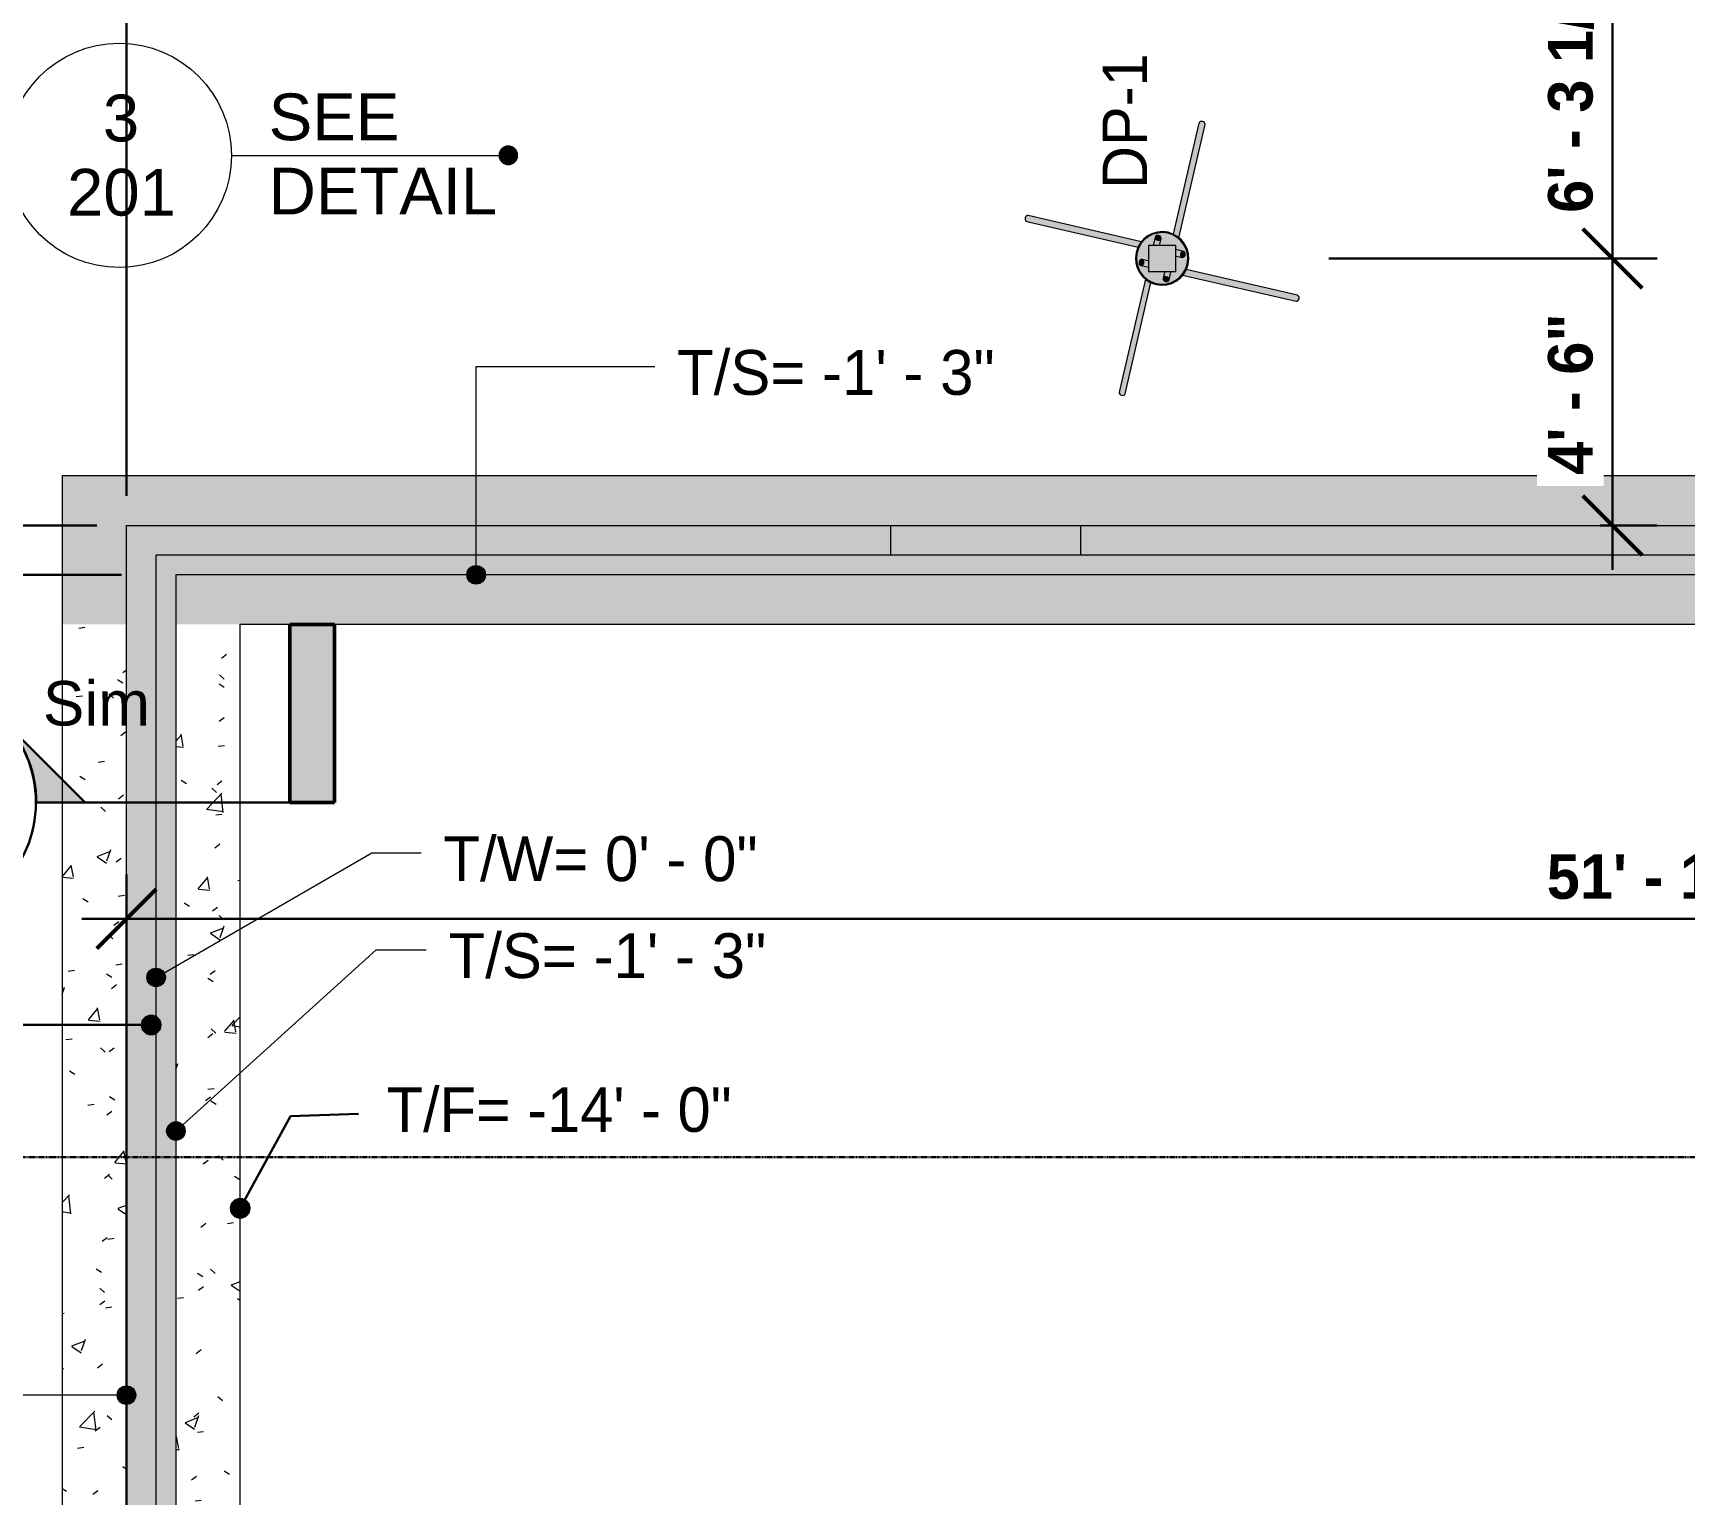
# Model space of a CAD drawing. Header units: inches. Extents: x -4164 to -1564, y 141 to 12367.
# Drawn here: x -3848.2 to -3514.2, y 11891.1 to 12186.7 of the extents above; entities that cross this region are included whole.
import ezdxf

# ---------------------------------------------------------------- set-up
doc = ezdxf.new("R2010")
doc.units = ezdxf.units.IN
doc.header["$MEASUREMENT"] = 0
doc.linetypes.add('Dash Dot 3_16_', pattern=[0.3125, 0.1875, -0.0625, 0, -0.0625])
for name, color, linetype, lineweight in [('A-ANNO-DIMS', 211, 'Continuous', 9), ('A-ANNO-DIMS-96', 211, 'Continuous', 9), ('A-ANNO-NOTE', 131, 'Continuous', 30), ('A-ANNO-SYMB', 150, 'Continuous', 9), ('A-DETL-GENF', 92, 'Continuous', 9), ('A-WALL-IDEN', 211, 'Continuous', 30), ('G-ANNO-DIMS', 111, 'Continuous', 9), ('G-ANNO-SYMB', 111, 'Continuous', 30), ('S-FNDN', 32, 'Continuous', 13), ('S-FNDN-IDEN', 2, 'Continuous', 30)]:
    doc.layers.add(name, color=color, linetype=linetype, lineweight=lineweight)
doc.styles.add('Arial', font='arial.ttf', dxfattribs={"height": 9.448819})
doc.styles.add('Arial_3', font='arial.ttf', dxfattribs={"height": 9})
doc.styles.add('Century Gothic', font='', dxfattribs={"height": 9})
doc.styles.add('Century Gothic_1', font='', dxfattribs={"height": 9.070866})
doc.styles.add('Century Gothic_B', font='', dxfattribs={"height": 9})
doc.styles.get('Century Gothic').set_extended_font_data('Century Gothic')
doc.styles.get('Century Gothic_1').set_extended_font_data('Century Gothic')
doc.styles.get('Century Gothic_B').set_extended_font_data('Century Gothic', bold=True)
doc.dimstyles.new('OD__1_16__Tol__', dxfattribs={"dimscale": 12, "dimtxt": 9.397514, "dimasz": 1, "dimexe": 0.75, "dimexo": 0.5, "dimgap": 0.125, "dimtad": 1, "dimdec": 4, "dimrnd": 0.0625, "dimzin": 3, "dimdsep": 46, "dimlunit": 4, "dimtxsty": 'Century Gothic_B', "dimblk1": 'OBLIQUE', "dimblk2": 'OBLIQUE', "dimsah": 1, "dimcen": 0.09, "dimdle": 0.75, "dimazin": 0, "dimtfac": 1, "dimtdec": 4, "dimtix": 1, "dimtmove": 0, "dimatfit": 3, "dimfxl": 1, "dimtvp": 1, "dimtfill": 1, "dimfrac": 2, "dimtolj": 1, "dimtzin": 0, "dimlwd": 30, "dimlwe": 30, "dimarcsym": 2})
doc.dimstyles.new('OD__1_4__Tol__', dxfattribs={"dimscale": 12, "dimtxt": 9.397514, "dimasz": 1, "dimexe": 0.75, "dimexo": 0.5, "dimgap": 0.125, "dimtad": 1, "dimrnd": 0.25, "dimzin": 1, "dimdsep": 46, "dimlunit": 4, "dimtxsty": 'Century Gothic_B', "dimblk1": 'OBLIQUE', "dimblk2": 'OBLIQUE', "dimsah": 1, "dimcen": 0.09, "dimdle": 0.75, "dimazin": 0, "dimtfac": 1, "dimtdec": 4, "dimtix": 1, "dimtmove": 0, "dimatfit": 3, "dimfxl": 1, "dimtvp": 1, "dimtfill": 1, "dimfrac": 2, "dimtolj": 1, "dimtzin": 0, "dimlwd": 30, "dimlwe": 30, "dimarcsym": 2})
pattern_1 = [(50, (0, 0), (27.5427, -2.40992), [2.88, -31.68]), (355, (0, 0), (-5.327844, 28.884266), [2.304, -25.344]), (100.451, (2.295, -0.2), (22.215316, 26.47393), [2.448, -26.924]), (46.184, (0, 7.68), (40.981875, -6.35642), [4.32, -47.52]), (96.636, (3.415, 7.15), (35.89075, 37.40619), [3.671, -40.386]), (351.184, (0, 7.68), (35.89097, 37.40622), [3.456, -38.016]), (21, (3.84, 5.76), (22.921036, -15.46073), [2.88, -31.68]), (326, (3.84, 5.76), (9.34353, 27.84574), [2.304, -25.344]), (71.451, (5.75, 4.472), (32.26477, 12.38442), [2.448, -26.924]), (37.5, (0, 0), (0.466855, 12.782707), [1.267, -23.77, 1.267, -24.461, -25.44]), (37.5, (0, 0), (0.466855, 12.782707), [-50.765, 1.267, -24.173]), (7.5, (0, 0), (10.10159, 15.14509), [1.267, -13.402, 1.267, -23.194, -9.696]), (7.5, (0, 0), (10.10159, 15.14509), [-39.13, 1.267, -8.429]), (327.5, (-8.563, 0), (20.499161, -0.86578), [1.267, -8.333, 1.267, -28.685, -39.744]), (327.5, (-8.563, 0), (20.499161, -0.86578), [-39.552, 1.267, -38.477]), (317.5, (-12.403, 0), (22.39478, 3.844288), [1.267, -11.213, 1.267, -18.624, -28.224]), (317.5, (-12.403, 0), (22.39478, 3.844288), [-32.371, 1.267, -26.957])]

# ---------------------------------------------------------------- blocks, each defined once
blk = doc.blocks.new('316600 - Special Foundations - Diamond Pier - Generic - 316600 - Special Foundations - Diamond Pier - Generic-V31-FOUNDATION PLAN')
at = {"layer": 'S-FNDN', "lineweight": 9}
h = blk.add_hatch(color=9, dxfattribs=at)
h.paths.add_polyline_path([(0.2, -4.04), (0.34, -3.82), (0.6, -3.7), (0.92, -3.71), (1.09, -2.99), (0.75, -3.05), (0.48, -3.22), (0.34, -3.45), (0.23, -3.92)], flags=0)
h.paths.add_polyline_path([(2.83, 4.55), (8.18, 27.69), (7.84, 27.69), (7.6, 27.58), (7.46, 27.36), (2.28, 4.86), (2.72, 4.61)], flags=0)
h = blk.add_hatch(color=9, dxfattribs=at)
h.paths.add_polyline_path([(1.42, -4.32), (1.63, -3.32), (1.52, -3.12), (1.4, -3.04), (1.09, -2.99), (0.92, -3.71), (1.21, -3.84), (1.39, -4.07), (1.43, -4.19)], flags=0)
h.paths.add_polyline_path([(3.39, 4.19), (8.69, 27.21), (8.58, 27.45), (8.33, 27.64), (8.18, 27.69), (2.83, 4.55), (3.38, 4.2)], flags=0)
h = blk.add_hatch(color=9, dxfattribs=at)
h.paths.add_polyline_path([(3.71, 0.92), (3.84, 1.21), (4.07, 1.39), (4.32, 1.42), (3.3, 1.63), (3.18, 1.59), (3.04, 1.42), (2.99, 1.25), (3.01, 1.08), (3.69, 0.93)], flags=0)
h.paths.add_polyline_path([(-4.57, 2.84), (-4.15, 3.38), (-27.21, 8.69), (-27.45, 8.58), (-27.64, 8.33), (-27.69, 8.18), (-4.71, 2.87)], flags=0)
h = blk.add_hatch(color=9, dxfattribs=at)
h.paths.add_polyline_path([(4.04, 0.2), (3.82, 0.34), (3.7, 0.6), (3.71, 0.92), (2.99, 1.09), (3.06, 0.75), (3.22, 0.48), (3.45, 0.34), (3.95, 0.22)], flags=0)
h.paths.add_polyline_path([(-4.87, 2.26), (-4.65, 2.73), (-4.57, 2.84), (-27.69, 8.18), (-27.69, 7.84), (-27.58, 7.6), (-27.36, 7.46), (-5.08, 2.31)], flags=0)
h = blk.add_hatch(color=9, dxfattribs=at)
h.paths.add_polyline_path([(-8.18, -27.69), (-2.83, -4.55), (-3.39, -4.19), (-8.69, -27.21), (-8.58, -27.45), (-8.33, -27.64)], flags=0)
h.paths.add_polyline_path([(-1.09, 2.99), (-0.92, 3.71), (-1.21, 3.84), (-1.39, 4.07), (-1.42, 4.32), (-1.63, 3.32), (-1.52, 3.12), (-1.4, 3.04), (-1.18, 2.99)], flags=0)
h = blk.add_hatch(color=9, dxfattribs=at)
h.paths.add_polyline_path([(-8.02, -27.71), (-7.72, -27.65), (-7.51, -27.48), (-7.43, -27.21), (-2.28, -4.86), (-2.83, -4.55), (-8.18, -27.69)], flags=0)
h.paths.add_polyline_path([(-1.09, 2.99), (-0.75, 3.05), (-0.48, 3.22), (-0.34, 3.45), (-0.25, 3.92), (-0.46, 3.75), (-0.76, 3.69), (-0.92, 3.71), (-1.07, 3.05)], flags=0)
for points in [[(5.27, -1.22), (5.38, 0.43), (5.09, 1.84), (4.32, 3.24), (3.18, 4.36), (1.88, 5.06), (0.34, 5.38), (-1.21, 5.25), (-2.53, 4.78), (-3.77, 3.87), (-4.76, 2.52), (-5.23, 1.21), (-5.06, 1.21), (-4.47, 2.65), (-3.64, 3.73), (-2.44, 4.61), (-0.92, 5.11), (0.46, 5.19), (1.88, 4.86), (3.27, 4.04), (4.21, 3.07), (4.91, 1.76), (5.2, 0.3), (5.08, -1.17), (5.23, -1.21)], [(-0.76, 3.69), (-0.46, 3.75), (-0.25, 3.94), (-0.2, 4.04), (-0.25, 4.32), (-0.34, 4.43), (-0.62, 4.61), (-0.95, 4.65), (-1.21, 4.57), (-1.37, 4.43), (-1.42, 4.17), (-1.32, 3.95), (-0.96, 3.73), (-0.77, 3.69)], [(-0.46, -5.39), (1.21, -5.25), (2.53, -4.78), (3.86, -3.76), (4.76, -2.52), (5.23, -1.21), (5.06, -1.21), (4.47, -2.65), (3.51, -3.82), (2.44, -4.61), (0.92, -5.11), (-0.46, -5.19), (-1.88, -4.86), (-3.27, -4.04), (-4.21, -3.07), (-4.91, -1.76), (-5.2, -0.25), (-5.08, 1.17), (-5.27, 1.21), (-5.38, -0.43), (-5.09, -1.84), (-4.32, -3.24), (-3.18, -4.36), (-1.88, -5.06), (-0.46, -5.39)], [(1.79, -2.62), (2.77, -2.59), (2.77, 2.62), (-2.77, 2.59), (-2.77, -2.62), (1.78, -2.62)], [(4.16, 0.2), (4.41, 0.31), (4.51, 0.42), (4.66, 0.82), (4.64, 0.97), (4.61, 1.17), (4.43, 1.37), (4.32, 1.42), (4.02, 1.37), (3.92, 1.28), (3.75, 1.01), (3.7, 0.69), (3.81, 0.36), (3.88, 0.3), (4.1, 0.2)], [(-4.19, -1.43), (-3.95, -1.32), (-3.75, -1.03), (-3.69, -0.76), (-3.75, -0.46), (-3.97, -0.23), (-4.04, -0.2), (-4.32, -0.25), (-4.43, -0.34), (-4.61, -0.62), (-4.65, -0.92), (-4.61, -1.17), (-4.38, -1.39), (-4.21, -1.43)], [(0.87, -4.66), (1.21, -4.57), (1.39, -4.38), (1.42, -4.32), (1.38, -4.04), (1.28, -3.92), (0.96, -3.73), (0.76, -3.69), (0.46, -3.75), (0.25, -3.94), (0.2, -4.04), (0.25, -4.32), (0.42, -4.51), (0.84, -4.66)]]:
    blk.add_hatch(color=9, dxfattribs=at).paths.add_polyline_path(points, flags=0)
h = blk.add_hatch(color=9, dxfattribs=at)
h.paths.add_polyline_path([(5.08, -1.17), (5.2, 0.3), (4.91, 1.76), (4.19, 3.09), (3.07, 4.19), (1.88, 4.86), (0.34, 5.19), (-1.07, 5.09), (-2.48, 4.58), (-3.71, 3.63), (-4.57, 2.48), (-5.08, 1.17), (-2.77, 0.64), (-2.77, 2.62), (2.77, 2.62), (2.77, -0.64), (4.73, -1.09)], flags=0)
h.paths.add_polyline_path([(4.16, 0.2), (3.82, 0.25), (3.32, 0.39), (3.12, 0.6), (3.02, 0.92), (2.99, 1.25), (3.09, 1.52), (3.22, 1.61), (3.3, 1.63), (3.63, 1.58), (4.43, 1.37), (4.61, 1.17), (4.66, 0.82), (4.64, 0.71), (4.43, 0.33), (4.29, 0.23), (4.19, 0.21)], flags=0)
h.paths.add_polyline_path([(-1.09, 2.99), (-1.4, 3.04), (-1.59, 3.21), (-1.62, 3.44), (-1.58, 3.63), (-1.37, 4.43), (-1.17, 4.61), (-0.84, 4.66), (-0.55, 4.59), (-0.25, 4.32), (-0.23, 4.29), (-0.23, 3.92), (-0.39, 3.32), (-0.6, 3.12), (-0.92, 3.01), (-1.08, 2.99)], flags=0)
h = blk.add_hatch(color=9, dxfattribs=at)
h.paths.add_polyline_path([(-0.44, -5.19), (1.07, -5.09), (2.44, -4.61), (3.67, -3.69), (4.58, -2.46), (5.08, -1.17), (2.77, -0.64), (2.77, -2.62), (-2.77, -2.62), (-2.77, 0.64), (-5.08, 1.17), (-5.2, -0.34), (-4.91, -1.76), (-4.19, -3.09), (-3.07, -4.19), (-1.88, -4.86), (-0.46, -5.19)], flags=0)
h.paths.add_polyline_path([(0.87, -4.66), (0.6, -4.6), (0.34, -4.44), (0.23, -4.29), (0.23, -3.92), (0.39, -3.32), (0.6, -3.12), (0.92, -3.01), (1.25, -3), (1.52, -3.12), (1.63, -3.32), (1.58, -3.63), (1.37, -4.43), (1.17, -4.61), (0.89, -4.66)], flags=0)
h.paths.add_polyline_path([(-3.3, -1.63), (-3.63, -1.58), (-4.43, -1.37), (-4.61, -1.17), (-4.65, -0.79), (-4.59, -0.55), (-4.32, -0.25), (-4.29, -0.23), (-3.92, -0.23), (-3.32, -0.39), (-3.12, -0.6), (-3.02, -0.92), (-2.99, -1.25), (-3.09, -1.52), (-3.22, -1.61), (-3.3, -1.63)], flags=0)
h = blk.add_hatch(color=9, dxfattribs=at)
h.paths.add_polyline_path([(27.21, -8.69), (27.45, -8.58), (27.64, -8.33), (27.69, -8.18), (4.57, -2.84), (4.15, -3.38), (27.08, -8.68)], flags=0)
h.paths.add_polyline_path([(-3.3, -1.63), (-3.18, -1.59), (-3.04, -1.42), (-2.99, -1.25), (-3.01, -1.08), (-3.71, -0.92), (-3.84, -1.21), (-4.07, -1.39), (-4.32, -1.42), (-3.43, -1.63)], flags=0)
h = blk.add_hatch(color=9, dxfattribs=at)
h.paths.add_polyline_path([(27.69, -8.18), (27.69, -7.84), (27.58, -7.6), (27.36, -7.46), (4.86, -2.28), (4.65, -2.73), (4.57, -2.84), (6.8, -3.35)], flags=0)
h.paths.add_polyline_path([(-2.99, -1.09), (-3.06, -0.75), (-3.22, -0.48), (-3.45, -0.34), (-3.92, -0.25), (-3.75, -0.46), (-3.69, -0.76), (-3.71, -0.92), (-2.99, -1.09)], flags=0)
at = {"layer": 'S-FNDN', "color": 7}
for p, q in [((7.46, 27.36), (2.26, 4.87)), ((3.39, 4.19), (8.68, 27.08)), ((-27.36, 7.46), (-4.87, 2.26)), ((-4.15, 3.38), (-27.08, 8.68)), ((-1.42, 4.32), (-1.77, 2.8)), ((-0.47, 2.87), (-0.2, 4.04)), ((2.77, 2.62), (-2.77, 2.62)), ((-2.77, 2.62), (-2.77, -2.62)), ((2.77, -2.62), (2.77, 2.62)), ((4.32, 1.42), (2.77, 1.78)), ((2.88, 0.47), (4.04, 0.2)), ((-4.32, -1.42), (-2.77, -1.78)), ((-2.88, -0.47), (-4.04, -0.2)), ((-2.77, -2.62), (2.77, -2.62)), ((0.47, -2.87), (0.2, -4.04)), ((1.42, -4.32), (1.77, -2.8)), ((27.36, -7.46), (4.87, -2.26)), ((-3.39, -4.19), (-8.68, -27.08)), ((-7.46, -27.36), (-2.26, -4.87)), ((4.15, -3.38), (27.08, -8.68))]:
    blk.add_line(p, q, dxfattribs=at)
for radius, start, end in [(5.41, 346.9807, 166.9807), (5.21, 346.9807, 166.9807), (5.41, 166.9807, 346.9807), (5.21, 166.9807, 346.9807)]:
    blk.add_arc((0, 0), radius, start, end, dxfattribs=at)
for centre, major_axis, start_param, end_param in [((8.07, 27.22), (-0.609, 0.141), 4.712389, 6.283185), ((8.07, 27.22), (-0.609, 0.141), 3.141593, 4.712389), ((-27.22, 8.07), (0.141, 0.609), 1.570796, 3.141593), ((-27.22, 8.07), (0.141, 0.609), 0, 1.570796), ((-0.81, 4.18), (-0.609, 0.141), 4.712389, 7.853982), ((-0.81, 4.18), (-0.609, 0.141), 1.570796, 4.712389), ((4.18, 0.81), (0.141, 0.609), 1.570796, 4.712389), ((4.18, 0.81), (0.141, 0.609), 4.712389, 7.853982), ((-4.18, -0.81), (0.141, 0.609), 1.570796, 4.712389), ((-4.18, -0.81), (0.141, 0.609), 4.712389, 7.853982), ((0.81, -4.18), (-0.609, 0.141), 4.712389, 7.853982), ((0.81, -4.18), (-0.609, 0.141), 1.570796, 4.712389), ((27.22, -8.07), (0.141, 0.609), 3.141593, 4.712389), ((27.22, -8.07), (0.141, 0.609), 4.712389, 6.283185), ((-8.07, -27.22), (-0.609, 0.141), 0, 1.570796), ((-8.07, -27.22), (-0.609, 0.141), 1.570796, 3.141593)]:
    blk.add_ellipse(centre, major_axis=major_axis, ratio=0.764544, start_param=start_param, end_param=end_param, dxfattribs=at)
blk = doc.blocks.new('DETAIL_1 - DETAIL_1-617805-FOUNDATION PLAN')
at = {"layer": 'A-DETL-GENF'}
blk.add_hatch(color=256, dxfattribs=at).paths.add_polyline_path([(56, -1.88), (56.49, -1.82), (56.94, -1.63), (57.33, -1.33), (57.63, -0.94), (57.82, -0.49), (57.88, 0), (57.82, 0.49), (57.63, 0.94), (57.33, 1.33), (56.94, 1.63), (56.49, 1.82), (56, 1.88), (55.51, 1.82), (55.06, 1.63), (54.67, 1.33), (54.37, 0.94), (54.18, 0.49), (54.12, 0), (54.18, -0.49), (54.37, -0.94), (54.67, -1.33), (55.06, -1.63), (55.51, -1.82)], flags=0)
blk.add_line((0, 0), (54.12, 0), dxfattribs=at)
blk.add_circle((-22.68, 0), 22.68, dxfattribs=at)
for start, end in [(0, 180), (180, 360)]:
    blk.add_arc((56, 0), 1.88, start, end, dxfattribs=at)
blk = doc.blocks.new('DIMBLOCK19-FOUNDATION PLAN')
at = {"layer": 'A-ANNO-DIMS-96', "lineweight": 50}
for p, q in [((-3528.81, 12141.17), (-3534.81, 12147.17)), ((-3528.81, 12141.17), (-3522.81, 12135.17)), ((-3528.81, 12087.19), (-3534.81, 12093.19)), ((-3528.81, 12087.19), (-3522.81, 12081.19))]:
    blk.add_line(p, q, dxfattribs=at)
at = {"layer": 'A-ANNO-DIMS-96', "lineweight": 30}
for p, q in [((-3586.19, 12141.17), (-3519.81, 12141.17)), ((-3528.81, 12141.17), (-3586.19, 12141.17)), ((-3528.81, 12078.19), (-3528.81, 12141.17)), ((-3531.3, 12087.19), (-3519.81, 12087.19)), ((-3528.81, 12087.19), (-3531.3, 12087.19))]:
    blk.add_line(p, q, dxfattribs=at)
at = {"layer": 'A-ANNO-DIMS-96', "color": 0, "lineweight": 30, "insert": (-3541.85, 12097.4), "char_height": 9, "width": 40.2751, "attachment_point": 1, "rotation": 90, "line_spacing_factor": 0.984502, "style": 'Century Gothic_B', "bg_fill": 3, "box_fill_scale": 1.25, "bg_fill_color": 256, "bg_fill_true_color": 13158600, "bg_fill_transparency": 0}
blk.add_mtext('4\' - 6"', dxfattribs=at)
blk = doc.blocks.new('_Oblique')
at = {"color": 0, "linetype": 'ByBlock', "lineweight": -2}
blk.add_line((-0.5, -0.5), (0.5, 0.5), dxfattribs=at)
blk = doc.blocks.new('DIMBLOCK20-FOUNDATION PLAN')
at = {"layer": 'A-ANNO-DIMS-96', "lineweight": 30}
for p, q in [((-3528.81, 12141.17), (-3528.81, 12225.57)), ((-3656.39, 12216.57), (-3519.81, 12216.57)), ((-3528.81, 12216.57), (-3656.39, 12216.57)), ((-3586.19, 12141.17), (-3519.81, 12141.17)), ((-3528.81, 12141.17), (-3586.19, 12141.17))]:
    blk.add_line(p, q, dxfattribs=at)
at = {"layer": 'A-ANNO-DIMS-96', "lineweight": 50}
for p, q in [((-3528.81, 12216.57), (-3534.81, 12222.57)), ((-3528.81, 12216.57), (-3522.81, 12210.57)), ((-3528.81, 12141.17), (-3534.81, 12147.17)), ((-3528.81, 12141.17), (-3522.81, 12135.17))]:
    blk.add_line(p, q, dxfattribs=at)
at = {"layer": 'A-ANNO-DIMS-96', "color": 0, "lineweight": 30, "insert": (-3541.85, 12150.38), "char_height": 9, "width": 68.3781, "attachment_point": 1, "rotation": 90, "line_spacing_factor": 0.984502, "style": 'Century Gothic_B', "bg_fill": 3, "box_fill_scale": 1.25, "bg_fill_color": 256, "bg_fill_true_color": 13158600, "bg_fill_transparency": 0}
blk.add_mtext('6\' - 3 1/2"', dxfattribs=at)
blk = doc.blocks.new('DIMBLOCK34-FOUNDATION PLAN')
at = {"layer": 'A-ANNO-DIMS-96', "lineweight": 30}
for p, q in [((-3829.32, 11550.19), (-3829.32, 12016.64)), ((-3207.32, 11789.19), (-3207.32, 12016.64)), ((-3838.32, 12007.64), (-3198.32, 12007.64)), ((-3829.32, 12007.64), (-3829.32, 11550.19)), ((-3207.32, 12007.64), (-3207.32, 11789.19))]:
    blk.add_line(p, q, dxfattribs=at)
at = {"layer": 'A-ANNO-DIMS-96', "lineweight": 50}
for p, q in [((-3829.32, 12007.64), (-3823.32, 12013.64)), ((-3207.32, 12007.64), (-3201.32, 12013.64)), ((-3829.32, 12007.64), (-3835.32, 12001.64)), ((-3207.32, 12007.64), (-3213.32, 12001.64))]:
    blk.add_line(p, q, dxfattribs=at)
at = {"layer": 'A-ANNO-DIMS-96', "color": 0, "lineweight": 30, "insert": (-3542.12, 12020.67), "char_height": 9, "width": 57.1011, "attachment_point": 1, "line_spacing_factor": 0.984502, "style": 'Century Gothic_B', "bg_fill": 3, "box_fill_scale": 1.25, "bg_fill_color": 256, "bg_fill_true_color": 13158600, "bg_fill_transparency": 0}
blk.add_mtext('51\' - 10"', dxfattribs=at)
blk = doc.blocks.new('DIMBLOCK37-FOUNDATION PLAN')
at = {"layer": 'A-ANNO-DIMS-96', "lineweight": 30}
for p, q in [((-3829.32, 12093.19), (-3829.32, 12360.78)), ((-3144.32, 12165.19), (-3144.32, 12360.78)), ((-3838.32, 12351.78), (-3144.32, 12351.78)), ((-3829.32, 12351.78), (-3829.32, 12093.19)), ((-3144.32, 12351.78), (-3144.32, 12165.19))]:
    blk.add_line(p, q, dxfattribs=at)
at = {"layer": 'A-ANNO-DIMS-96', "lineweight": 50}
for p, q in [((-3829.32, 12351.78), (-3823.32, 12357.78)), ((-3144.32, 12351.78), (-3138.32, 12357.78)), ((-3829.32, 12351.78), (-3835.32, 12345.78)), ((-3144.32, 12351.78), (-3150.32, 12345.78))]:
    blk.add_line(p, q, dxfattribs=at)
at = {"layer": 'A-ANNO-DIMS-96', "color": 0, "lineweight": 30, "insert": (-3507.11, 12364.81), "char_height": 9, "width": 48.6881, "attachment_point": 1, "line_spacing_factor": 0.984502, "style": 'Century Gothic_B', "bg_fill": 3, "box_fill_scale": 1.25, "bg_fill_color": 256, "bg_fill_true_color": 13158600, "bg_fill_transparency": 0}
blk.add_mtext('57\' - 1"', dxfattribs=at)
blk = doc.blocks.new('DIMBLOCK71-FOUNDATION PLAN')
at = {"layer": 'A-ANNO-DIMS-96', "lineweight": 30}
for p, q in [((-4123.02, 12096.19), (-4123.02, 11556.19)), ((-3835.32, 12087.19), (-4132.02, 12087.19)), ((-4123.02, 12087.19), (-3835.32, 12087.19)), ((-3835.32, 11556.19), (-4132.02, 11556.19)), ((-4123.02, 11556.19), (-3835.32, 11556.19))]:
    blk.add_line(p, q, dxfattribs=at)
at = {"layer": 'A-ANNO-DIMS-96', "lineweight": 50}
for p, q in [((-4123.02, 12087.19), (-4129.02, 12093.19)), ((-4123.02, 12087.19), (-4117.02, 12081.19)), ((-4123.02, 11556.19), (-4129.02, 11562.19)), ((-4123.02, 11556.19), (-4117.02, 11550.19))]:
    blk.add_line(p, q, dxfattribs=at)
at = {"layer": 'A-ANNO-DIMS-96', "color": 0, "lineweight": 30, "insert": (-4136.06, 11801.4), "char_height": 9, "width": 48.6881, "attachment_point": 1, "rotation": 90, "line_spacing_factor": 0.984502, "style": 'Century Gothic_B', "bg_fill": 3, "box_fill_scale": 1.25, "bg_fill_color": 256, "bg_fill_true_color": 13158600, "bg_fill_transparency": 0}
blk.add_mtext('44\' - 3"', dxfattribs=at)
blk = doc.blocks.new('Section - 3_32_ x 3_8_-1738294-FOUNDATION PLAN')
at = {"layer": 'G-ANNO-SYMB', "lineweight": 9}
blk.add_hatch(color=256, dxfattribs=at).paths.add_polyline_path([(0, 0.375), (0, 0), (-0.09375, 0), (-0.09375, 0.375)], flags=0)
at = {"layer": 'G-ANNO-SYMB', "lineweight": 50}
for p, q in [((0, 0.375), (-0.09375, 0.375)), ((-0.09375, 0.375), (-0.09375, 0)), ((0, 0), (0, 0.375)), ((-0.09375, 0), (0, 0))]:
    blk.add_line(p, q, dxfattribs=at)
blk = doc.blocks.new('Section - Section Head - Filled-1738293-FOUNDATION PLAN')
at = {"layer": 'G-ANNO-SYMB', "lineweight": 9}
h = blk.add_hatch(color=256, dxfattribs=at)
edge = h.paths.add_edge_path(flags=0)
edge.add_line((-0.4268, 0.1768), (-0.25, 0.3536))
edge.add_line((-0.25, 0.3536), (-0.25, 0.25))
edge.add_arc((-0.25, 0), 0.25, 90, 135)
h = blk.add_hatch(color=256, dxfattribs=at)
edge = h.paths.add_edge_path(flags=0)
edge.add_arc((-0.25, 0), 0.25, 45, 90)
edge.add_line((-0.25, 0.25), (-0.25, 0.3536))
edge.add_line((-0.25, 0.3536), (-0.0732, 0.1768))
h = blk.add_hatch(color=256, dxfattribs=at)
edge = h.paths.add_edge_path(flags=0)
edge.add_arc((-0.25, 0), 0.2503, 137.9216, 180)
edge.add_line((-0.5003, 0), (-0.6036, 0))
edge.add_line((-0.6036, 0), (-0.4358, 0.1678))
h = blk.add_hatch(color=256, dxfattribs=at)
edge = h.paths.add_edge_path(flags=0)
edge.add_line((-0.0642, 0.1678), (0.1036, 0))
edge.add_line((0.1036, 0), (0.0003, 0))
edge.add_arc((-0.25, 0), 0.2503, 0, 42.0784)
at = {"layer": 'G-ANNO-SYMB'}
for p, q in [((-0.25, 0.3536), (-0.4268, 0.1768)), ((-0.25, 0.25), (-0.25, 0.3536)), ((-0.0732, 0.1768), (-0.25, 0.3536)), ((-0.25, 0.3536), (-0.25, 0.25)), ((-0.4358, 0.1678), (-0.6036, 0)), ((0.1036, 0), (-0.0642, 0.1678)), ((-0.6036, 0), (-0.5003, 0)), ((0.0003, 0), (0.1036, 0))]:
    blk.add_line(p, q, dxfattribs=at)
for centre, radius, start, end in [((-0.2503, 0), 0.25, 360, 180), ((-0.25, 0), 0.25, 90, 135), ((-0.25, 0), 0.25, 45, 90), ((-0.25, 0), 0.2503, 137.9216, 180), ((-0.25, 0), 0.2503, 0, 42.0784), ((-0.2503, 0), 0.25, 180, 360)]:
    blk.add_arc(centre, radius, start, end, dxfattribs=at)
blk = doc.blocks.new('DIMBLOCK90-FOUNDATION PLAN')
at = {"layer": 'A-ANNO-DIMS-96', "lineweight": 30}
for p, q in [((-3979.38, 11843.19), (-3979.38, 12086.19)), ((-3830.32, 12077.19), (-3988.38, 12077.19)), ((-3979.38, 12077.19), (-3830.32, 12077.19)), ((-3825.32, 11843.19), (-3988.38, 11843.19)), ((-3979.38, 11843.19), (-3825.32, 11843.19))]:
    blk.add_line(p, q, dxfattribs=at)
at = {"layer": 'A-ANNO-DIMS-96', "lineweight": 50}
for p, q in [((-3979.38, 12077.19), (-3985.38, 12083.19)), ((-3979.38, 12077.19), (-3973.38, 12071.19)), ((-3979.38, 11843.19), (-3985.38, 11849.19)), ((-3979.38, 11843.19), (-3973.38, 11837.19))]:
    blk.add_line(p, q, dxfattribs=at)
at = {"layer": 'A-ANNO-DIMS-96', "color": 0, "lineweight": 30, "insert": (-3992.42, 11939.9), "char_height": 9, "width": 48.6881, "attachment_point": 1, "rotation": 90, "line_spacing_factor": 0.984502, "style": 'Century Gothic_B', "bg_fill": 3, "box_fill_scale": 1.25, "bg_fill_color": 256, "bg_fill_true_color": 13158600, "bg_fill_transparency": 0}
blk.add_mtext('19\' - 6"', dxfattribs=at)

msp = doc.modelspace()

# ---------------------------------------------------------------- hatches: boundary and pattern name
at = {"layer": 'G-ANNO-DIMS'}
h = msp.add_hatch(color=256, dxfattribs=at)
edge = h.paths.add_edge_path(flags=0)
edge.add_arc((-3758.61003, 12077.1894), 1.875, 0, 360)
at = {"layer": 'S-FNDN', "lineweight": 9}
h = msp.add_hatch(dxfattribs=at)
h.set_pattern_fill('FP_6', color=256, style=0, pattern_type=2)
h.set_pattern_definition(pattern_1)
h.paths.add_polyline_path([(-3842.32374, 12067.1894), (-3829.32374, 12067.1894), (-3829.32374, 12087.1894), (-3144.32374, 12087.1894), (-3144.32374, 12097.1894), (-3842.32374, 12097.1894), (-3842.32374, 12079.20469)], flags=0)
h.paths.add_polyline_path([(-3806.32374, 12067.1894), (-3011.13624, 12067.1894), (-3011.13624, 12077.1894), (-3819.32374, 12077.1894), (-3819.32374, 12067.1894)], flags=0)
h.paths.add_polyline_path([(-3005.13624, 12067.1894), (-2873.76124, 12067.1894), (-2873.76124, 12077.1894), (-3005.13624, 12077.1894)], flags=0)
h.paths.add_polyline_path([(-2648.32374, 12067.1894), (-2640.32374, 12067.1894), (-2640.32374, 12077.1894), (-2867.76124, 12077.1894), (-2867.76124, 12067.1894), (-2694.32374, 12067.1894)], flags=0)
h.paths.add_polyline_path([(-2160.32374, 12067.1894), (-1968.32374, 12067.1894), (-1968.32374, 12077.1894), (-2520.32374, 12077.1894), (-2520.32374, 12067.1894), (-2186.32374, 12067.1894)], flags=0)
h.paths.add_polyline_path([(-2624.32374, 12067.1894), (-2528.32374, 12067.1894), (-2528.32374, 12077.1894), (-2632.32374, 12077.1894), (-2632.32374, 12067.1894)], flags=0)
h.paths.add_polyline_path([(-2704.32374, 12087.1894), (-2640.32374, 12087.1894), (-2640.32374, 12097.1894), (-2716.32374, 12097.1894), (-2716.32374, 12087.1894)], flags=0)
h.paths.add_polyline_path([(-2349.92374, 12087.1894), (-1968.32374, 12087.1894), (-1968.32374, 12097.1894), (-2632.32374, 12097.1894), (-2632.32374, 12087.1894), (-2352.25165, 12087.1894)], flags=0)
at = {"layer": 'S-FNDN'}
for points in [[(-3829.32374, 12077.1894), (-3823.32374, 12077.1894), (-3823.32374, 12081.1894), (-3674.72374, 12081.1894), (-3674.72374, 12087.1894), (-3829.32374, 12087.1894), (-3829.32374, 12080.94714)], [(-3636.32374, 12081.1894), (-3636.32374, 12087.1894), (-3674.72374, 12087.1894), (-3674.72374, 12081.1894)], [(-3464.76415, 12081.1894), (-3021.92374, 12081.1894), (-3021.92374, 12087.1894), (-3636.32374, 12087.1894), (-3636.32374, 12081.1894), (-3502.52374, 12081.1894)], [(-3823.32374, 12077.1894), (-2186.32374, 12077.1894), (-2186.32374, 12081.1894), (-3823.32374, 12081.1894)], [(-3823.32374, 11830.9894), (-3823.32374, 12077.1894), (-3829.32374, 12077.1894), (-3829.32374, 11830.9894)], [(-3819.32374, 11830.9894), (-3819.32374, 12077.1894), (-3823.32374, 12077.1894), (-3823.32374, 11830.9894), (-3820.32374, 11830.9894)]]:
    msp.add_hatch(color=256, dxfattribs=at).paths.add_polyline_path(points, flags=0)
at = {"layer": 'S-FNDN', "lineweight": 9}
h = msp.add_hatch(dxfattribs=at)
h.set_pattern_fill('FP_6', color=256, style=0, pattern_type=2)
h.set_pattern_definition(pattern_1)
h.paths.add_polyline_path([(-3829.32374, 11830.9894), (-3829.32374, 12067.1894), (-3842.32374, 12067.1894), (-3842.32374, 11830.9894), (-3837.32374, 11830.9894)], flags=0)
h.paths.add_polyline_path([(-3815.32374, 11830.9894), (-3806.32374, 11830.9894), (-3806.32374, 11831.1894), (-3819.32374, 11831.1894), (-3819.32374, 11830.9894)], flags=0)
h.paths.add_polyline_path([(-3815.32374, 11843.1894), (-3806.32374, 11843.1894), (-3806.32374, 12067.1894), (-3819.32374, 12067.1894), (-3819.32374, 11843.1894)], flags=0)

# ---------------------------------------------------------------- linework, layer by layer
at = {"layer": 'G-ANNO-DIMS'}
msp.add_circle((-3758.61003, 12077.1894), 1.875, dxfattribs=at)
at = {"layer": 'S-FNDN', "color": 253}
for p, q in [((-3155.32374, 12097.1894), (-3842.32374, 12097.1894)), ((-3842.32374, 12097.1894), (-3842.32374, 11830.9894)), ((-3806.32374, 12067.1894), (-3032.13624, 12067.1894)), ((-3806.32374, 11858.1894), (-3806.32374, 12067.1894))]:
    msp.add_line(p, q, dxfattribs=at)
at = {"layer": 'S-FNDN'}
for p, q in [((-3829.32374, 12087.1894), (-2870.76124, 12087.1894)), ((-3829.32374, 11010.9894), (-3829.32374, 12087.1894)), ((-3674.72374, 12081.1894), (-3674.72374, 12087.1894)), ((-3636.32374, 12081.1894), (-3636.32374, 12087.1894)), ((-2983.52374, 12081.1894), (-3823.32374, 12081.1894)), ((-3823.32374, 11830.9894), (-3823.32374, 12081.1894)), ((-2640.32374, 12077.1894), (-3819.32374, 12077.1894)), ((-3819.32374, 12077.1894), (-3819.32374, 11843.1894))]:
    msp.add_line(p, q, dxfattribs=at)

# ---------------------------------------------------------------- block references
at = {"layer": 'A-DETL-GENF'}
msp.add_blockref('DETAIL_1 - DETAIL_1-617805-FOUNDATION PLAN', (-3808.09539, 12161.99255), dxfattribs=at)
at = {"layer": 'G-ANNO-SYMB', "extrusion": (0, 0, -1), "xscale": 95.99999999999994, "yscale": 95.99999999999994, "zscale": 95.99999999999994}
msp.add_blockref('Section - 3_32_ x 3_8_-1738294-FOUNDATION PLAN', (3796.2739, 12031.17405), dxfattribs=at)
at = {"layer": 'S-FNDN', "color": 7}
msp.add_blockref('316600 - Special Foundations - Diamond Pier - Generic - 316600 - Special Foundations - Diamond Pier - Generic-V31-FOUNDATION PLAN', (-3619.89418, 12141.17), dxfattribs=at)

# ---------------------------------------------------------------- texts
at = {"layer": 'A-ANNO-NOTE', "lineweight": 9, "attachment_point": 1, "style": 'Arial'}
for s, insert, char_height, width in [('3', (-3834.09017, 12174.27661), 9.44882, 8.787), ('SEE', (-3800.55392, 12174.51343), 9.448819, 31.815), ('201', (-3841.34017, 12159.27661), 9.448819, 26.361), ('DETAIL', (-3800.55392, 12159.51343), 9.448819, 56.055)]:
    msp.add_mtext(s, dxfattribs=dict(at, insert=insert, char_height=char_height, width=width))
at = {"layer": 'S-FNDN-IDEN', "lineweight": 9, "insert": (-3631.93042, 12155.19957), "char_height": 9, "width": 34.239, "attachment_point": 1, "rotation": 90, "style": 'Century Gothic'}
msp.add_mtext('DP-1', dxfattribs=at)

# ---------------------------------------------------------------- next in the draw order: dimensions: what is measured, and where the dimension line sits
at = {"layer": 'A-ANNO-DIMS', "lineweight": 30}
dim = msp.add_linear_dim(base=(-3528.80988, 12141.17), p1=(-3537.29516, 12087.1894), p2=(-3592.18571, 12141.17), angle=90, dimstyle='OD__1_4__Tol__', override={"dimpost": '<>', "dimfxl": 76.986218}, dxfattribs=at)
dim.commit()
dim.dimension.update_dxf_attribs({"geometry": 'DIMBLOCK19-FOUNDATION PLAN', "text_midpoint": (-3535.03625, 12114.1797)})
dim = msp.add_linear_dim(base=(-3207.32374, 12007.63729), p1=(-3829.32374, 11544.1894), p2=(-3207.32374, 11783.1894), dimstyle='OD__1_4__Tol__', override={"dimpost": '<>', "dimfxl": 666.337002}, dxfattribs=at)
dim.commit()
dim.dimension.update_dxf_attribs({"geometry": 'DIMBLOCK34-FOUNDATION PLAN', "text_midpoint": (-3518.32374, 12013.86367)})

# ---------------------------------------------------------------- next in the draw order: hatches: boundary and pattern name
at = {"layer": 'A-WALL-IDEN'}
h = msp.add_hatch(color=256, dxfattribs=at)
edge = h.paths.add_edge_path(flags=0)
edge.add_arc((-3824.32374, 11986.16853), 1.875, 0, 360)
at = {"layer": 'G-ANNO-DIMS'}
h = msp.add_hatch(color=256, dxfattribs=at)
edge = h.paths.add_edge_path(flags=0)
edge.add_arc((-3823.32374, 11995.77534), 1.875, 0, 360)
h = msp.add_hatch(color=256, dxfattribs=at)
edge = h.paths.add_edge_path(flags=0)
edge.add_arc((-3819.32374, 11964.71426), 1.875, 0, 360)
h = msp.add_hatch(color=256, dxfattribs=at)
edge = h.paths.add_edge_path(flags=0)
edge.add_arc((-3829.32374, 11911.31428), 1.875, 0, 360)
at = {"layer": 'S-FNDN-IDEN'}
h = msp.add_hatch(color=256, dxfattribs=at)
edge = h.paths.add_edge_path(flags=0)
edge.add_arc((-3806.32374, 11949.0894), 1.875, 0, 360)

# ---------------------------------------------------------------- next in the draw order: linework, layer by layer
at = {"layer": 'A-WALL-IDEN'}
msp.add_line((-3824.32374, 11986.16853), (-3872.32374, 11986.16853), dxfattribs=at)
msp.add_circle((-3824.32374, 11986.16853), 1.875, dxfattribs=at)
at = {"layer": 'G-ANNO-DIMS'}
for p, q in [((-3823.32374, 11995.77534), (-3779.72261, 12020.94846)), ((-3779.72261, 12020.94846), (-3769.73754, 12020.94846)), ((-3819.32374, 11964.71426), (-3778.81157, 12001.35935)), ((-3778.81157, 12001.35935), (-3768.69054, 12001.35935)), ((-3829.32374, 11911.31428), (-3864.88211, 11911.31428))]:
    msp.add_line(p, q, dxfattribs=at)
for centre in [(-3823.32374, 11995.77534), (-3819.32374, 11964.71426), (-3829.32374, 11911.31428)]:
    msp.add_circle(centre, 1.875, dxfattribs=at)
at = {"layer": 'S-FNDN-IDEN'}
for p, q in [((-3806.32374, 11949.0894), (-3796.1622, 11967.70143)), ((-3796.1622, 11967.70143), (-3782.41567, 11968.19277))]:
    msp.add_line(p, q, dxfattribs=at)
msp.add_circle((-3806.32374, 11949.0894), 1.875, dxfattribs=at)

# ---------------------------------------------------------------- next in the draw order: texts
at = {"layer": 'G-ANNO-DIMS', "char_height": 9.0708661, "attachment_point": 1, "line_spacing_factor": 0.984502, "style": 'Century Gothic_1', "bg_fill": 3, "box_fill_scale": 1.25, "bg_fill_color": 256, "bg_fill_true_color": 13158600, "bg_fill_transparency": 0}
for s, insert, width in [('T/W= 0\' - 0"', (-3765.23754, 12024.31306), 77.0588835), ('T/S= -1\' - 3"', (-3764.19054, 12004.72395), 75.2403848)]:
    msp.add_mtext(s, dxfattribs=dict(at, insert=insert, width=width))
at = {"layer": 'S-FNDN-IDEN', "lineweight": 9, "insert": (-3776.69423, 11973.55292), "char_height": 9, "width": 86.658, "attachment_point": 1, "style": 'Century Gothic'}
msp.add_mtext('T/F= -14\' - 0"', dxfattribs=at)

# ---------------------------------------------------------------- next in the draw order: dimensions: what is measured, and where the dimension line sits
at = {"layer": 'A-ANNO-DIMS', "lineweight": 30}
dim = msp.add_linear_dim(base=(-3528.80988, 12216.57), p1=(-3592.18571, 12141.17), p2=(-3662.38571, 12216.57), angle=90, dimstyle='OD__1_4__Tol__', override={"dimpost": '<>', "dimfxl": 103.020386}, dxfattribs=at)
dim.commit()
dim.dimension.update_dxf_attribs({"geometry": 'DIMBLOCK20-FOUNDATION PLAN', "text_midpoint": (-3535.73986, 12178.87)})

# ---------------------------------------------------------------- next in the draw order: dimensions: what is measured, and where the dimension line sits
dim = msp.add_linear_dim(base=(-3144.32374, 12351.77837), p1=(-3829.32374, 12087.1894), p2=(-3144.32374, 12159.1894), dimstyle='OD__1_4__Tol__', override={"dimpost": '<>', "dimfxl": 688.773548}, dxfattribs=at)
dim.commit()
dim.dimension.update_dxf_attribs({"geometry": 'DIMBLOCK37-FOUNDATION PLAN', "text_midpoint": (-3486.82374, 12357.89156)})

# ---------------------------------------------------------------- next in the draw order: linework, layer by layer
at = {"layer": 'G-ANNO-DIMS'}
for p, q in [((-3758.61003, 12119.28391), (-3722.48843, 12119.28391)), ((-3758.61003, 12077.1894), (-3758.61003, 12119.28391))]:
    msp.add_line(p, q, dxfattribs=at)

# ---------------------------------------------------------------- next in the draw order: texts
at = {"layer": 'G-ANNO-DIMS', "insert": (-3717.98843, 12122.64851), "char_height": 9.0708661, "width": 75.2403848, "attachment_point": 1, "line_spacing_factor": 0.984502, "style": 'Century Gothic_1', "bg_fill": 3, "box_fill_scale": 1.25, "bg_fill_color": 256, "bg_fill_true_color": 13158600, "bg_fill_transparency": 0}
msp.add_mtext('T/S= -1\' - 3"', dxfattribs=at)

# ---------------------------------------------------------------- next in the draw order: dimensions: what is measured, and where the dimension line sits
at = {"layer": 'A-ANNO-DIMS', "lineweight": 30}
dim = msp.add_linear_dim(base=(-4123.01961, 11556.1894), p1=(-3829.32374, 12087.1894), p2=(-3829.32374, 11556.1894), angle=90, dimstyle='OD__1_4__Tol__', override={"dimpost": '<>', "dimfxl": 531}, dxfattribs=at)
dim.commit()
dim.dimension.update_dxf_attribs({"geometry": 'DIMBLOCK71-FOUNDATION PLAN', "text_midpoint": (-4129.24599, 11821.6894)})

# ---------------------------------------------------------------- next in the draw order: linework, layer by layer
at = {"layer": 'G-ANNO-SYMB'}
msp.add_line((-3847.59624, 12031.17405), (-3796.2739, 12031.17405), dxfattribs=at)

# ---------------------------------------------------------------- next in the draw order: block references
at = {"layer": 'G-ANNO-SYMB', "xscale": 95.99999999999994, "yscale": 95.99999999999994, "zscale": 95.99999999999994}
msp.add_blockref('Section - Section Head - Filled-1738293-FOUNDATION PLAN', (-3847.59624, 12031.17405), dxfattribs=at)

# ---------------------------------------------------------------- next in the draw order: texts
at = {"layer": 'G-ANNO-SYMB', "lineweight": 9, "insert": (-3846.21525, 12055.71439), "char_height": 9, "width": 26.664, "attachment_point": 1, "style": 'Arial_3'}
msp.add_mtext('Sim', dxfattribs=at)

# ---------------------------------------------------------------- next in the draw order: dimensions: what is measured, and where the dimension line sits
at = {"layer": 'A-ANNO-DIMS', "lineweight": 30}
dim = msp.add_linear_dim(base=(-3979.38267, 12077.1894), p1=(-3819.32374, 11843.1894), p2=(-3824.32374, 12077.1894), angle=90, dimstyle='OD__1_16__Tol__', override={"dimpost": '<>', "dimfxl": 234.053413}, dxfattribs=at)
dim.commit()
dim.dimension.update_dxf_attribs({"geometry": 'DIMBLOCK90-FOUNDATION PLAN', "text_midpoint": (-3985.60905, 11960.1894)})

# ---------------------------------------------------------------- next in the draw order: linework, layer by layer
at = {"layer": 'A-ANNO-SYMB', "linetype": 'Dash Dot 3_16_', "lineweight": 30}
msp.add_line((-3063.4519, 11959.4587), (-3948.56058, 11959.4587), dxfattribs=at)

doc.saveas('drawing.dxf')
